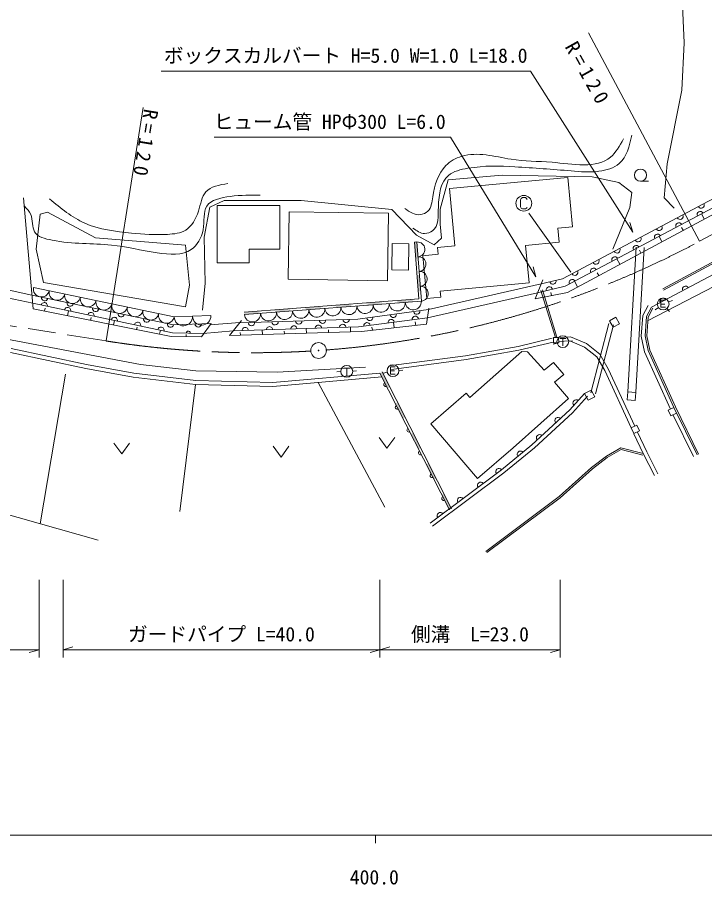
# Model space of a CAD drawing. Units: millimetres, scale not verified. Extents: x 40000 to 680000, y 20000 to 380000.
# Drawn here: x 422492 to 509812, y 198715 to 308853 of the extents above; entities that cross this region are included whole.
import ezdxf
from ezdxf.enums import TextEntityAlignment as Align

# ---------------------------------------------------------------- set-up
doc = ezdxf.new("R2010")
doc.units = ezdxf.units.MM
doc.header["$LTSCALE"] = 1000
doc.linetypes.add('CHAIN', pattern=[18.5, 12, -1.5, 3.5, -1.5])
for name, color, linetype, lineweight in [('M-BGD', 7, 'Continuous', 13), ('M-BMK', 2, 'CHAIN', 13), ('M-BMK-SRVR', 3, 'Continuous', 13), ('M-STR-HTXT', 7, 'Continuous', 13), ('M-STR-STRC', 7, 'Continuous', 13), ('M-TTL-BAND', 7, 'Continuous', 13)]:
    doc.layers.add(name, color=color, linetype=linetype, lineweight=lineweight)
doc.styles.add('ＭＳ ゴシック', font='')
doc.styles.get('ＭＳ ゴシック').set_extended_font_data('MS Gothic')

msp = doc.modelspace()

# ---------------------------------------------------------------- hatches: boundary and pattern name
at = {"layer": 'M-BGD'}
for points in [[(473410, 278239), (473251, 280328), (472952, 280305), (473110, 278217)], [(473726, 274062), (473568, 276151), (473269, 276128), (473427, 274039)], [(459114, 271705), (461058, 271853), (461036, 272152), (459092, 272004)], [(463003, 272000), (464947, 272148), (464924, 272447), (462980, 272299)], [(466891, 272295), (468835, 272443), (468812, 272742), (466868, 272594)], [(470779, 272590), (472723, 272738), (472701, 273037), (470757, 272889)], [(451338, 271115), (453282, 271263), (453259, 271562), (451315, 271414)], [(455226, 271410), (457170, 271558), (457147, 271857), (455203, 271709)], [(468555, 263681), (469536, 261751), (469804, 261886), (468822, 263817)], [(470518, 259820), (471499, 257889), (471767, 258025), (470785, 259956)], [(472481, 255959), (473462, 254028), (473730, 254164), (472748, 256095)], [(474444, 252098), (475426, 250167), (475693, 250303), (474711, 252234)], [(476407, 248236), (477389, 246306), (477656, 246442), (476674, 248372)]]:
    msp.add_hatch(color=256, dxfattribs=at).paths.add_polyline_path(points)

# ---------------------------------------------------------------- linework, layer by layer
for p, q in [((507219, 305607), (506836, 314368)), ((491757, 275648), (550821, 307040)), ((492110, 274704), (551289, 306156)), ((492370, 273928), (551551, 305662)), ((506900, 299596), (507219, 305607)), ((505045, 290267), (506900, 299596)), ((504661, 285918), (505045, 290267)), ((477227, 288220), (484070, 288796)), ((484070, 288796), (495517, 288604)), ((495517, 288604), (498906, 287900)), ((476204, 284511), (477227, 288220)), ((492430, 288525), (477408, 287118)), ((493019, 282241), (492430, 288525)), ((498906, 287900), (500569, 286621)), ((501660, 288051), (502660, 288051)), ((477408, 287118), (478089, 279848)), ((500569, 286621), (500313, 284703)), ((423265, 285935), (424502, 271823)), ((446928, 284767), (448782, 285598)), ((448782, 285598), (458554, 285598)), ((458554, 285598), (470065, 284447)), ((505940, 284639), (504661, 285918)), ((446225, 280930), (446928, 284767)), ((447862, 277678), (447862, 284940)), ((447862, 284940), (455850, 284940)), ((455850, 284940), (455850, 279403)), ((457030, 284168), (456907, 275586)), ((469647, 283987), (457030, 284168)), ((470065, 284447), (473199, 281186)), ((476204, 282593), (476204, 284511)), ((500313, 284703), (498139, 279395)), ((523069, 284409), (504482, 274383)), ((523164, 284233), (504577, 274207)), ((425377, 283872), (424866, 279395)), ((425377, 283872), (426336, 284127)), ((432412, 280866), (426336, 284127)), ((469524, 275404), (469647, 283987)), ((509750, 283247), (509401, 283893)), ((476396, 280802), (476204, 282593)), ((493019, 282241), (491156, 282067)), ((491156, 282067), (491323, 280288)), ((507071, 281811), (506890, 282146)), ((443858, 279907), (432412, 280866)), ((446352, 275111), (446225, 280930)), ((473199, 281186), (475437, 279971)), ((504392, 280374), (504032, 281040)), ((444370, 274855), (443858, 279907)), ((470101, 280129), (470056, 276770)), ((472235, 280100), (470101, 280129)), ((472190, 276741), (472235, 280100)), ((473251, 280328), (472952, 280305)), ((473498, 273098), (472952, 280305)), ((473251, 280328), (473820, 272821)), ((473820, 272821), (473251, 280328)), ((475437, 279971), (476396, 280802)), ((478089, 279848), (475883, 279641)), ((491323, 280288), (487066, 279890)), ((487066, 279890), (487509, 275159)), ((424866, 279395), (425825, 275175)), ((451947, 279403), (451947, 277678)), ((451947, 279403), (455850, 279403)), ((475966, 278759), (473992, 278574)), ((475883, 279641), (475966, 278759)), ((500071, 261291), (501129, 279682)), ((501069, 261234), (502127, 279625)), ((501713, 278938), (501529, 279278)), ((451947, 277678), (447862, 277678)), ((473992, 278574), (474502, 273131)), ((499034, 277501), (498664, 278187)), ((470056, 276770), (472190, 276741)), ((503056, 272030), (511698, 276631)), ((456907, 275586), (469524, 275404)), ((489264, 275523), (488261, 273116)), ((489056, 275025), (491757, 275648)), ((496355, 276065), (496169, 276410)), ((502534, 270309), (512472, 275444)), ((421077, 274273), (424348, 273586)), ((424553, 274565), (442424, 270807)), ((425825, 275175), (443858, 272105)), ((443858, 272105), (444370, 274855)), ((446033, 271657), (446352, 275111)), ((474731, 271763), (489056, 275023)), ((476212, 274101), (487509, 275159)), ((488583, 273890), (492110, 274704)), ((493676, 274628), (493295, 275334)), ((420434, 273387), (424439, 272545)), ((424348, 273586), (442338, 269803)), ((476287, 273298), (474502, 273131)), ((474592, 270706), (488584, 273890)), ((476212, 274101), (476287, 273298)), ((488261, 273116), (492370, 273928)), ((490842, 268181), (489017, 274177)), ((491033, 268239), (489209, 274235)), ((490335, 273526), (490277, 273928)), ((424439, 272545), (442223, 268806)), ((451315, 271414), (473498, 273098)), ((473820, 272821), (451338, 271115)), ((451338, 271115), (473820, 272821)), ((501938, 270997), (502622, 272278)), ((504838, 272928), (504238, 272928)), ((504238, 272928), (504238, 272028)), ((504238, 272448), (504748, 272448)), ((505241, 272708), (505710, 272882)), ((424502, 271823), (442026, 268333)), ((425963, 271532), (426042, 271931)), ((428883, 270950), (429009, 271584)), ((442424, 270807), (447083, 270971)), ((465740, 270541), (474727, 271736)), ((474483, 269872), (474750, 271912)), ((501761, 268367), (501938, 270997)), ((503056, 272030), (502429, 270856)), ((503233, 271936), (502626, 270800)), ((503939, 271996), (503540, 271695)), ((504238, 272028), (504838, 272028)), ((505010, 271866), (505326, 271478)), ((431804, 270369), (431876, 270730)), ((434724, 269787), (434838, 270358)), ((442338, 269803), (447118, 269972)), ((445881, 268267), (447118, 269972)), ((446989, 269794), (450762, 270094)), ((450964, 270340), (449426, 268467)), ((450726, 270050), (465740, 270541)), ((465822, 269543), (474593, 270709)), ((466213, 268969), (474483, 269872)), ((470348, 269420), (470270, 270135)), ((473104, 269721), (473053, 270189)), ((495344, 261179), (497654, 269974)), ((497715, 270302), (498519, 270759)), ((498174, 269494), (497715, 270302)), ((498978, 269951), (498174, 269494)), ((498519, 270759), (498978, 269951)), ((502429, 270856), (502264, 268401)), ((502626, 270800), (502466, 268415)), ((437645, 269206), (437709, 269530)), ((440566, 268624), (440667, 269133)), ((442223, 268806), (446207, 268716)), ((446082, 268719), (449899, 269023)), ((449426, 268467), (466213, 268969)), ((449899, 269023), (465822, 269543)), ((450825, 268509), (450815, 268835)), ((453623, 268593), (453606, 269144)), ((456421, 268676), (456410, 269012)), ((459218, 268760), (459202, 269327)), ((462016, 268843), (462006, 269188)), ((464814, 268927), (464797, 269509)), ((467592, 269119), (467549, 269509)), ((495925, 261026), (498235, 269821)), ((418428, 268511), (438138, 264751)), ((442026, 268333), (445881, 268267)), ((443953, 268300), (443958, 268580)), ((486107, 267062), (490458, 268095)), ((491253, 268216), (490616, 268204)), ((490616, 268204), (490629, 267519)), ((491249, 268178), (492789, 268275)), ((491266, 267531), (491253, 268216)), ((491280, 267679), (492703, 267768)), ((491402, 268091), (492182, 268091)), ((491792, 268091), (491792, 267131)), ((492540, 267727), (493039, 267764)), ((492703, 267768), (494545, 266990)), ((492789, 268275), (494803, 267424)), ((502165, 266392), (501761, 268367)), ((502264, 268401), (502644, 266547)), ((502466, 268415), (502835, 266609)), ((421718, 266787), (431275, 264748)), ((479449, 265879), (486107, 267062)), ((479525, 265384), (486208, 266572)), ((486208, 266572), (490573, 267609)), ((491065, 267487), (490580, 267364)), ((490629, 267519), (491266, 267531)), ((494545, 266990), (496128, 265737)), ((494803, 267424), (496515, 266068)), ((502644, 266547), (505908, 259305)), ((502835, 266609), (506089, 259391)), ((421633, 266294), (431178, 264258)), ((469972, 264625), (479449, 265879)), ((486595, 266413), (479995, 260576)), ((487298, 266383), (486595, 266413)), ((489403, 264028), (487298, 266383)), ((496128, 265737), (497116, 263988)), ((496515, 266068), (497561, 264217)), ((505452, 259100), (502165, 266392)), ((431275, 264748), (437283, 263656)), ((438138, 264751), (445173, 263946)), ((455485, 263785), (466709, 264429)), ((470506, 264458), (469906, 264458)), ((469906, 264458), (469906, 263558)), ((470037, 264129), (479525, 265384)), ((490592, 265033), (489403, 264028)), ((491931, 263501), (490592, 265033)), ((425389, 244544), (428619, 263543)), ((431178, 264258), (437208, 263161)), ((437283, 263656), (445154, 262721)), ((445173, 263946), (455485, 263785)), ((454931, 262487), (468555, 263681)), ((463594, 263859), (463095, 263836)), ((463954, 264314), (464734, 264314)), ((464344, 264314), (464344, 263354)), ((465093, 263930), (465592, 263953)), ((477389, 246306), (468555, 263681)), ((468555, 263681), (477389, 246306)), ((468822, 263817), (477656, 246442)), ((469480, 263790), (468996, 263664)), ((469906, 263978), (470416, 263978)), ((469906, 263558), (470506, 263558)), ((470955, 264015), (471455, 264040)), ((491931, 263501), (490754, 262508)), ((497116, 263988), (500489, 256731)), ((497561, 264217), (500942, 256941)), ((437208, 263161), (445118, 262222)), ((445118, 262222), (443117, 246106)), ((445118, 262222), (454947, 261987)), ((445154, 262721), (454931, 262487)), ((454947, 261987), (468799, 263201)), ((469182, 246638), (460718, 262492)), ((490754, 262508), (492535, 260433)), ((475004, 257243), (479526, 261123)), ((479526, 261123), (479995, 260576)), ((494558, 261071), (492664, 258997)), ((494558, 261071), (495410, 261524)), ((495006, 260228), (494558, 261071)), ((495410, 261524), (495858, 260681)), ((499977, 260290), (500067, 261307)), ((500067, 261307), (501073, 261218)), ((501073, 261218), (500983, 260201)), ((492535, 260433), (485475, 254189)), ((494927, 260734), (493019, 258644)), ((495858, 260681), (495006, 260228)), ((500983, 260201), (499977, 260290)), ((492664, 258997), (487873, 254584)), ((505193, 258971), (505908, 259305)), ((505533, 258243), (505193, 258971)), ((505908, 259305), (506248, 258576)), ((505908, 259305), (508855, 253302)), ((506089, 259391), (509035, 253390)), ((493019, 258644), (488201, 254207)), ((506248, 258576), (505533, 258243)), ((508407, 253081), (505800, 258355)), ((480954, 250310), (475004, 257243)), ((501204, 257049), (500489, 256731)), ((500489, 256731), (500807, 256016)), ((501522, 256334), (501204, 257049)), ((500807, 256016), (501522, 256334)), ((500830, 255964), (502008, 253459)), ((501283, 256177), (502457, 253679)), ((434746, 254784), (435746, 253424)), ((435746, 253424), (436746, 254784)), ((468446, 255513), (469446, 254153)), ((469446, 254153), (470446, 255513)), ((487873, 254584), (483989, 251397)), ((454999, 254379), (455999, 253019)), ((455999, 253019), (456999, 254379)), ((485475, 254189), (480954, 250310)), ((488201, 254207), (484298, 251003)), ((499155, 254169), (497321, 253143)), ((499184, 253956), (497432, 252976)), ((502008, 253459), (499155, 254169)), ((501960, 253265), (499184, 253956)), ((502008, 253459), (503434, 250677)), ((502457, 253679), (503879, 250905)), ((497321, 253143), (495420, 251675)), ((497432, 252976), (495543, 251516)), ((483989, 251397), (474939, 244620)), ((495420, 251675), (491315, 247989)), ((495554, 251526), (491442, 247834)), ((484298, 251003), (475239, 244220)), ((491315, 247989), (482030, 241039)), ((491442, 247834), (482150, 240879)), ((432774, 242441), (416167, 247170))]:
    msp.add_line(p, q, dxfattribs=at)
for centre, radius in [((501660, 288811), 760), ((504538, 272448), 750), ((491792, 267671), 750), ((464344, 263894), 750), ((470206, 263978), 750)]:
    msp.add_circle(centre, radius, dxfattribs=at)
for centre, radius, start, end in [((509254, 283815), 400, 27.98986, 207.98986), ((509368, 285008), 400, 207.98986, 27.98986), ((506693, 283587), 400, 207.98986, 27.98986), ((504019, 282165), 400, 207.98986, 27.98986), ((506542, 282374), 400, 27.98986, 207.98986), ((501345, 280744), 400, 207.98986, 27.98986), ((503830, 280932), 400, 27.98986, 207.98986), ((473322, 279389), 941, 274.33231, 94.33231), ((501118, 279491), 400, 27.98986, 207.98986), ((498670, 279323), 400, 207.98986, 27.98986), ((473465, 277513), 941, 274.33231, 94.33231), ((495996, 277901), 400, 207.98986, 27.98986), ((498406, 278050), 400, 27.98986, 207.98986), ((473607, 275636), 941, 274.33231, 94.33231), ((493321, 276480), 400, 207.98986, 27.98986), ((495694, 276608), 400, 27.98986, 207.98986), ((490532, 275366), 400, 192.99462, 12.99462), ((492982, 275167), 400, 27.98986, 207.98986), ((425546, 274356), 1015, 168.12546, 348.12546), ((473749, 273759), 941, 274.33231, 94.33231), ((490080, 274235), 400, 12.99462, 192.99462), ((507377, 274331), 400, 28.03037, 208.03037), ((425967, 273246), 400, 168.12546, 348.12546), ((427532, 273938), 1014, 168.12546, 348.12546), ((429517, 273521), 1015, 168.12546, 348.12546), ((431503, 273103), 1015, 168.12546, 348.12546), ((504497, 272797), 400, 28.03037, 208.03037), ((425921, 272233), 400, 348.12546, 168.12546), ((429206, 272565), 400, 168.12546, 348.12546), ((433489, 272686), 1015, 168.12546, 348.12546), ((435474, 272268), 1014, 168.12546, 348.12546), ((437460, 271851), 1015, 168.12546, 348.12546), ((462579, 271968), 1025, 184.33959, 4.33959), ((464623, 272123), 1025, 184.33959, 4.33959), ((466667, 272278), 1025, 184.33959, 4.33959), ((468710, 272433), 1025, 184.33959, 4.33959), ((470754, 272588), 1025, 184.33959, 4.33959), ((472798, 272744), 1025, 184.33959, 4.33959), ((428885, 271610), 400, 348.12546, 168.12546), ((431849, 270987), 400, 348.12546, 168.12546), ((432444, 271884), 400, 168.12546, 348.12546), ((435683, 271203), 400, 168.12546, 348.12546), ((439446, 271433), 1015, 168.12546, 348.12546), ((441431, 271016), 1015, 168.12546, 348.12546), ((445918, 270930), 1165, 182.02119, 2.02119), ((452360, 271193), 1025, 184.33959, 4.33959), ((454403, 271348), 1025, 184.33959, 4.33959), ((456447, 271503), 1025, 184.33959, 4.33959), ((458491, 271658), 1025, 184.33959, 4.33959), ((460535, 271813), 1025, 184.33959, 4.33959), ((470250, 271141), 400, 187.57615, 7.57615), ((473235, 271538), 400, 187.57615, 7.57615), ((434813, 270364), 400, 348.12546, 168.12546), ((437777, 269741), 400, 348.12546, 168.12546), ((438922, 270522), 400, 168.12546, 348.12546), ((441946, 269886), 400, 168.12546, 348.12546), ((443589, 270848), 1165, 182.02119, 2.02119), ((445464, 269914), 400, 182.02119, 2.02119), ((452231, 270099), 400, 181.8719, 1.8719), ((455240, 270198), 400, 181.8719, 1.8719), ((458249, 270296), 400, 181.8719, 1.8719), ((461259, 270394), 400, 181.8719, 1.8719), ((463830, 269478), 400, 1.8719, 181.8719), ((464268, 270493), 400, 181.8719, 1.8719), ((466917, 269689), 400, 7.57615, 187.57615), ((467265, 270744), 400, 187.57615, 7.57615), ((469987, 270097), 400, 7.57615, 187.57615), ((473057, 270505), 400, 7.57615, 187.57615), ((440741, 269117), 400, 348.12546, 168.12546), ((444215, 268761), 250, 358.71267, 178.71267), ((451447, 269073), 400, 1.8719, 181.8719), ((454542, 269174), 400, 1.8719, 181.8719), ((457638, 269275), 400, 1.8719, 181.8719), ((460734, 269377), 400, 1.8719, 181.8719), ((469291, 262233), 250, 116.95029, 296.95029), ((493477, 259887), 400, 47.602, 227.602), ((470763, 259337), 250, 116.95029, 296.95029), ((491192, 257641), 400, 42.64915, 222.64915), ((472235, 256441), 250, 116.95029, 296.95029), ((488833, 255469), 400, 42.64915, 222.64915), ((473708, 253546), 250, 116.95029, 296.95029), ((486404, 253378), 400, 39.37549, 219.37549), ((483669, 251157), 400, 36.82374, 216.82374), ((475180, 250650), 250, 116.95029, 296.95029), ((481356, 249425), 400, 36.82374, 216.82374), ((476652, 247754), 250, 116.95029, 296.95029), ((478789, 247503), 400, 36.82374, 216.82374), ((476222, 245581), 400, 36.82374, 216.82374)]:
    msp.add_arc(centre, radius, start, end, dxfattribs=at)
for points, knots in [([(471731, 284558), (472356, 284143), (472981, 283728), (473668, 283798), (474027, 283834), (474403, 284003), (474655, 284254), (475094, 284688), (475161, 285366), (475263, 286039), (475503, 287610), (475918, 289040), (476934, 290027), (477463, 290580), (478197, 290979), (478947, 291204), (480959, 291824), (483107, 291184), (485214, 290824), (486958, 290561), (488583, 290601), (490418, 290445), (493045, 290221), (496100, 289592), (497862, 291090), (498530, 291659), (499013, 292533), (499495, 293407)], [0, 0, 0, 0, 1, 1, 1, 2, 2, 2, 3, 3, 3, 4, 4, 4, 5, 5, 5, 6, 6, 6, 7, 7, 7, 8, 8, 8, 9, 9, 9, 9]), ([(472756, 282089), (473228, 281748), (473700, 281407), (474238, 281405), (474582, 281404), (474954, 281542), (475225, 281747), (476039, 282362), (475953, 283584), (475985, 284785), (476033, 286429), (476273, 287951), (477276, 288773), (477878, 289314), (478827, 289537), (479745, 289685), (481815, 290039), (483747, 290003), (485708, 289875), (488111, 289709), (490440, 289583), (492848, 289343), (494015, 289236), (495174, 289141), (496381, 289305), (497325, 289434), (498298, 289721), (498963, 290293), (499913, 291109), (500236, 292505), (500559, 293901)], [0, 0, 0, 0, 1, 1, 1, 2, 2, 2, 3, 3, 3, 4, 4, 4, 5, 5, 5, 6, 6, 6, 7, 7, 7, 8, 8, 8, 9, 9, 9, 10, 10, 10, 10]), ([(426593, 285788), (428008, 284616), (429423, 283444), (431053, 282717), (432884, 281901), (434986, 281646), (437001, 281457), (438512, 281315), (439974, 281211), (441558, 281295), (442388, 281343), (443245, 281432), (443885, 281845), (444675, 282329), (445184, 283246), (445501, 284236), (445789, 285138), (445918, 286100), (446438, 286693), (447034, 287371), (448142, 287565), (449250, 287759)], [0, 0, 0, 0, 1, 1, 1, 2, 2, 2, 3, 3, 3, 4, 4, 4, 5, 5, 5, 6, 6, 6, 7, 7, 7, 7]), ([(423393, 284883), (423713, 284555), (424032, 284226), (424201, 283816), (424486, 283127), (424346, 282207), (424686, 281618), (425059, 280972), (426011, 280727), (426916, 280552), (429590, 279982), (431992, 280245), (434447, 279905), (436376, 279753), (438160, 279253), (440265, 278936), (441809, 278721), (443497, 278568), (444596, 279388), (445358, 279911), (445894, 280843), (446083, 281877), (446279, 282959), (446078, 284141), (446568, 284883), (447085, 285666), (448374, 285957), (449541, 286111), (450926, 286294), (452141, 286283), (453355, 286273)], [0, 0, 0, 0, 1, 1, 1, 2, 2, 2, 3, 3, 3, 4, 4, 4, 5, 5, 5, 6, 6, 6, 7, 7, 7, 8, 8, 8, 9, 9, 9, 10, 10, 10, 10])]:
    msp.add_open_spline(points, degree=3, knots=knots, dxfattribs=at)
at = {"layer": 'M-BMK'}
for p, q in [((509173, 280415), (552630, 303624)), ((410532, 271458), (433779, 267758))]:
    msp.add_line(p, q, dxfattribs=at)
for start, end in [(274.33037, 298.10474), (260.95549, 273.42905)]:
    msp.add_arc((452643, 386266), 120000, start, end, dxfattribs=at)
at = {"layer": 'M-BMK-SRVR'}
for radius in [1000, 40]:
    msp.add_circle((460765, 266541), radius, dxfattribs=at)
at = {"layer": 'M-STR-HTXT'}
for p, q in [((509173, 280415), (495040, 306878)), ((487668, 302034), (440771, 302034)), ((500683, 281577), (487668, 302034)), ((433779, 267758), (438495, 297385)), ((477523, 293651), (447487, 293651)), ((488363, 275921), (477523, 293651)), ((500307, 282819), (500683, 281577)), ((488009, 277170), (488363, 275921)), ((425265, 227554), (425265, 237435)), ((428310, 237435), (428310, 227554)), ((468555, 227554), (468555, 237435)), ((491458, 227554), (491458, 237435)), ((371332, 228554), (425265, 228554)), ((425265, 228554), (424015, 228204)), ((428310, 228554), (429560, 228904)), ((428310, 228554), (468555, 228554)), ((468555, 228554), (467305, 228204)), ((468555, 228554), (469805, 228904)), ((468555, 228554), (491458, 228554)), ((491458, 228554), (490208, 228204))]:
    msp.add_line(p, q, dxfattribs=at)
at = {"layer": 'M-STR-STRC'}
for p, q in [((486517, 285841), (486397, 285681)), ((486397, 285681), (486397, 284801)), ((486677, 285961), (486517, 285841)), ((487037, 285961), (486677, 285961)), ((487197, 285841), (487037, 285961)), ((487277, 285721), (487197, 285841)), ((486397, 284801), (486517, 284641)), ((486517, 284641), (486677, 284521)), ((486677, 284521), (487037, 284521)), ((487037, 284521), (487197, 284601)), ((487197, 284601), (487277, 284721)), ((492817, 276513), (487486, 283991))]:
    msp.add_line(p, q, dxfattribs=at)
msp.add_circle((486837, 285241), 1000, dxfattribs=at)
at = {"layer": 'M-TTL-BAND'}
for p, q in [((40000, 205000), (579000, 205000)), ((468000, 205000), (468000, 204000))]:
    msp.add_line(p, q, dxfattribs=at)

# ---------------------------------------------------------------- texts
at = {"layer": 'M-STR-HTXT', "style": 'ＭＳ ゴシック'}
for s, p in [('ボックスカルバート H=5.0 W=1.0 L=18.0', (441112, 302534)), ('ヒューム管 HPΦ300 L=6.0', (447445, 294131)), ('ガードパイプ L=40.0', (436557, 229054)), ('側溝\u3000L=23.0', (472506, 229054))]:
    msp.add_text(s, height=1833, dxfattribs=at).set_placement(p, align=Align.BOTTOM_LEFT)
at = {"layer": 'M-STR-HTXT', "char_height": 1833, "attachment_point": 7, "style": 'ＭＳ ゴシック'}
for insert, rotation in [((491973, 305119), 299.1), ((438575, 297317), 260.6)]:
    msp.add_mtext('\\T1.46;R=120', dxfattribs=dict(at, insert=insert, rotation=rotation))
at = {"layer": 'M-TTL-BAND', "style": 'ＭＳ ゴシック'}
msp.add_text('400.0', height=1833, dxfattribs=at).set_placement((467844, 198195), align=Align.BOTTOM_CENTER)

doc.saveas('drawing.dxf')
